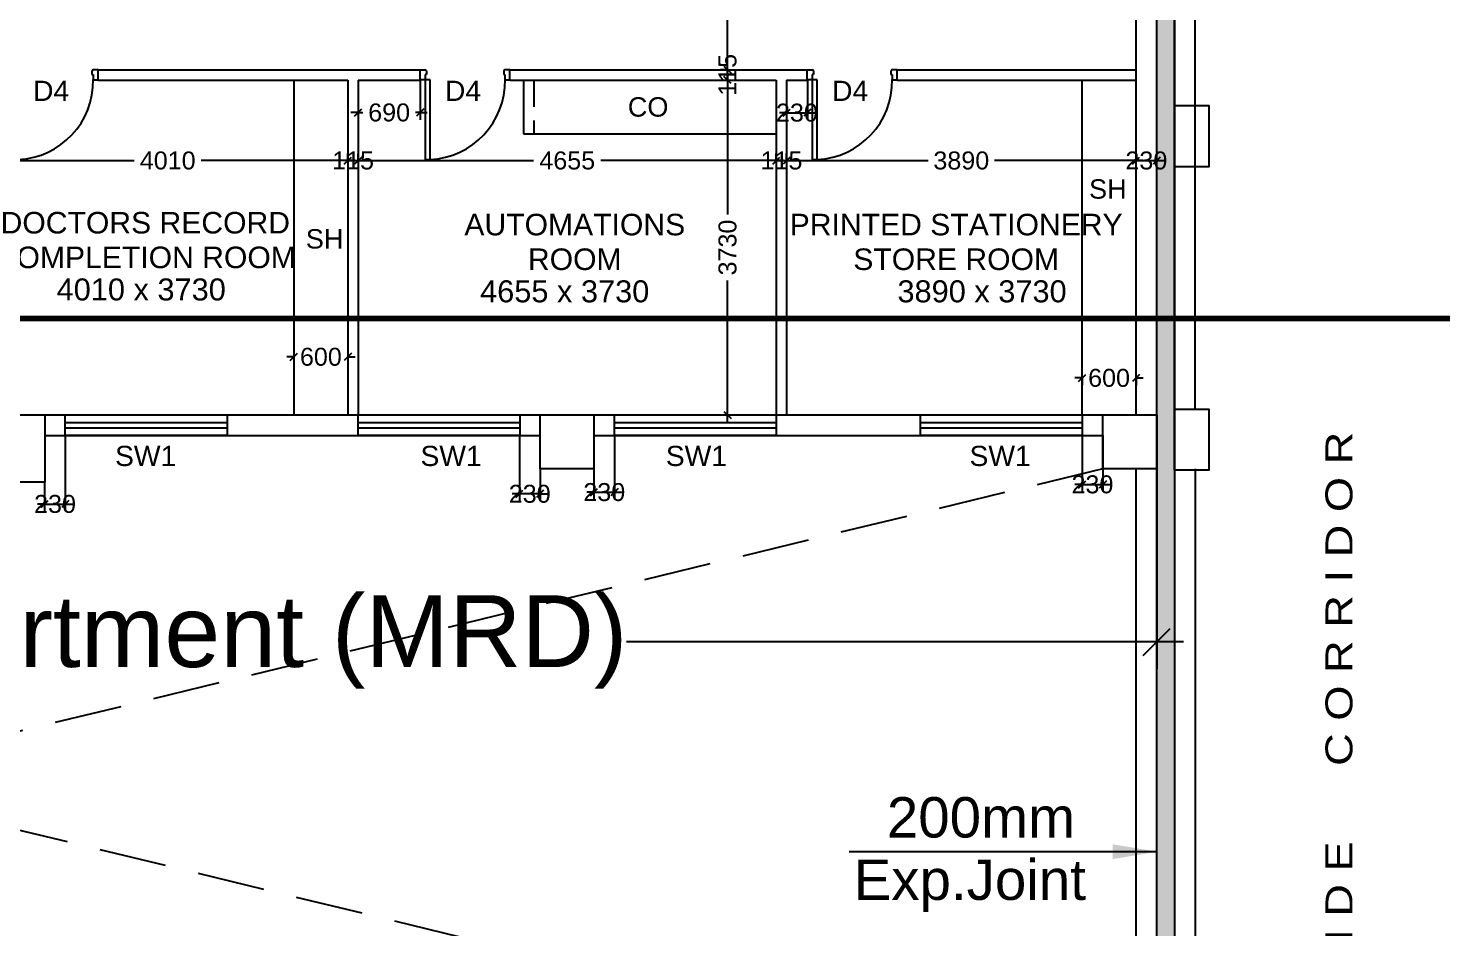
# Model space of a CAD drawing. Extents: x 7620542 to 7843793, y -6476226 to -6093835.
# Drawn here: x 7703786 to 7719523, y -6438515 to -6428497 of the extents above; entities that cross this region are included whole.
import ezdxf
from ezdxf.enums import TextEntityAlignment as Align

# ---------------------------------------------------------------- set-up
doc = ezdxf.new("R2010")
doc.units = 0
doc.header["$LTSCALE"] = 600
doc.header["$MEASUREMENT"] = 0
doc.header["$PDMODE"] = 35
for name, pattern in [('DASHED', [0.75, 0.5, -0.25]), ('HIDDEN', [0.375, 0.25, -0.125]), ('HIDDEN2', [0.1875, 0.125, -0.0625])]:
    doc.linetypes.add(name, pattern=pattern)
doc.layers.get('0').update_dxf_attribs({"linetype": 'CONTINUOUS'})
doc.layers.get('Defpoints').update_dxf_attribs({"linetype": 'CONTINUOUS'})
for name, color, linetype in [('Counter', 7, 'CONTINUOUS'), ('DIM-TEXT', 8, 'CONTINUOUS'), ('DOOR', 32, 'CONTINUOUS'), ('Duct', 8, 'CONTINUOUS'), ('Exp.Joint', 104, 'CONTINUOUS'), ('joinery', 7, 'CONTINUOUS'), ('LA-column', 3, 'CONTINUOUS'), ('REVISIONS', 6, 'CONTINUOUS'), ('Room Dim', 1, 'CONTINUOUS'), ('Sections', 10, 'CONTINUOUS'), ('Shleves', 7, 'CONTINUOUS'), ('TEXT', 6, 'CONTINUOUS'), ('TXT', 6, 'CONTINUOUS'), ('Walls', 7, 'CONTINUOUS'), ('WIN', 151, 'CONTINUOUS'), ('Working Dim', 5, 'CONTINUOUS')]:
    doc.layers.add(name, color=color, linetype=linetype)
doc.styles.add('ari', font='arial.ttf')
doc.styles.add('ARIAL', font='arial.ttf')
doc.styles.add('ROMANS', font='romans.shx')
doc.styles.add('RT', font='romant.shx')
doc.dimstyles.new('int. dim', dxfattribs={"dimtxt": 450, "dimasz": 80, "dimexe": 80, "dimexo": 0, "dimgap": 70, "dimtad": 0, "dimdec": 0, "dimzin": 12, "dimdsep": 46, "dimtxsty": 'ari', "dimblk": 'OBLIQUE', "dimcen": 2, "dimdle": 80, "dimclrd": 256, "dimclre": 256, "dimclrt": 6, "dimadec": 0, "dimazin": 0, "dimtfac": 1, "dimtdec": 0, "dimtix": 1, "dimtmove": 2, "dimatfit": 3, "dimfxl": 1, "dimtolj": 1, "dimtzin": 0, "dimlwd": -1, "dimlwe": -1, "dimarcsym": 0})
doc.dimstyles.new('LA-Footing-dim', dxfattribs={"dimtxt": 300, "dimasz": 5, "dimexe": 25, "dimexo": 25, "dimgap": 5, "dimtad": 1, "dimdec": 0, "dimzin": 0, "dimdsep": 46, "dimtxsty": 'ROMANS', "dimblk": 'DOT', "dimcen": 0.09, "dimdle": 50, "dimclrd": 5, "dimclre": 5, "dimclrt": 6, "dimadec": 0, "dimazin": 0, "dimtfac": 1, "dimtdec": 0, "dimtix": 1, "dimtofl": 0, "dimtmove": 0, "dimatfit": 3, "dimfxl": 1, "dimtolj": 1, "dimtzin": 0, "dimarcsym": 0})
doc.dimstyles.new('TEXT', dxfattribs={"dimscale": 0, "dimtxt": 600, "dimasz": 300, "dimexe": 300, "dimexo": 30, "dimgap": 50, "dimtad": 0, "dimdec": 0, "dimzin": 0, "dimdsep": 46, "dimtxsty": 'RT', "dimblk": 'OBLIQUE', "dimcen": 0.09, "dimdle": 300, "dimclrd": 256, "dimclre": 256, "dimclrt": 170, "dimadec": 0, "dimazin": 0, "dimtfac": 1, "dimtdec": 0, "dimtofl": 0, "dimtmove": 2, "dimatfit": 3, "dimfxl": 1, "dimfrac": 2, "dimtolj": 1, "dimtzin": 0, "dimlwd": -1, "dimlwe": -1, "dimarcsym": 0})

# ---------------------------------------------------------------- blocks, each defined once
blk = doc.blocks.new('_Dot')
at = {"layer": 'WIN', "color": 0, "linetype": 'ByBlock', "lineweight": -2}
blk.add_line((-0.5, 0), (-1, 0), dxfattribs=at)
at = {"layer": 'WIN', "color": 0, "linetype": 'ByBlock', "const_width": 0.5}
blk.add_lwpolyline([(-0.25, 0, 1), (0.25, 0, 1)], format="xyb", close=True, dxfattribs=at)
blk = doc.blocks.new('_Oblique')
at = {"color": 0, "linetype": 'ByBlock', "lineweight": -2}
blk.add_line((-0.5, -0.5), (0.5, 0.5), dxfattribs=at)
blk = doc.blocks.new('*D1194')
at = {"layer": 'Defpoints', "color": 0, "transparency": 16777216}
for p in [(7704199, -6433034, 8), (7703969, -6433554, 24), (7704199, -6433796)]:
    blk.add_point(p, dxfattribs=at)
at = {"layer": 'Working Dim', "transparency": 16777216}
for p, q in [((7704199, -6433034), (7704199, -6433876)), ((7703969, -6433554), (7703969, -6433876)), ((7703969, -6433796), (7703889, -6433796)), ((7703969, -6433796), (7704199, -6433796)), ((7704199, -6433796), (7704279, -6433796))]:
    blk.add_line(p, q, dxfattribs=at)
at = {"layer": 'Working Dim', "transparency": 16777216, "xscale": 80, "yscale": 80, "zscale": 80}
blk.add_blockref('_Oblique', (7703969, -6433796), dxfattribs=at)
at = {"layer": 'Working Dim', "transparency": 16777216, "xscale": 80, "yscale": 80, "zscale": 80, "rotation": 180}
blk.add_blockref('_Oblique', (7704199, -6433796), dxfattribs=at)
at = {"layer": 'Working Dim', "color": 6, "transparency": 16777216, "insert": (7704084, -6433796), "char_height": 200, "attachment_point": 5, "style": 'ari'}
blk.add_mtext('\\A1;230', dxfattribs=at)
blk = doc.blocks.new('*D1195')
at = {"layer": 'Defpoints', "color": 0, "transparency": 16777216}
for p in [(7709254, -6433034, 8), (7709484, -6433404, 9), (7709254, -6433683)]:
    blk.add_point(p, dxfattribs=at)
at = {"layer": 'Working Dim', "transparency": 16777216}
for p, q in [((7709254, -6433034), (7709254, -6433763)), ((7709484, -6433404), (7709484, -6433763)), ((7709254, -6433683), (7709174, -6433683)), ((7709484, -6433683), (7709254, -6433683)), ((7709484, -6433683), (7709564, -6433683))]:
    blk.add_line(p, q, dxfattribs=at)
at = {"layer": 'Working Dim', "transparency": 16777216, "xscale": 80, "yscale": 80, "zscale": 80}
blk.add_blockref('_Oblique', (7709254, -6433683), dxfattribs=at)
at = {"layer": 'Working Dim', "transparency": 16777216, "xscale": 80, "yscale": 80, "zscale": 80, "rotation": 180}
blk.add_blockref('_Oblique', (7709484, -6433683), dxfattribs=at)
at = {"layer": 'Working Dim', "color": 6, "transparency": 16777216, "insert": (7709369, -6433683), "char_height": 200, "attachment_point": 5, "style": 'ari'}
blk.add_mtext('\\A1;230', dxfattribs=at)
blk = doc.blocks.new('*D1196')
at = {"layer": 'Defpoints', "color": 0, "transparency": 16777216}
for p in [(7710314, -6433034, 8), (7710084, -6433404, 9), (7710314, -6433664)]:
    blk.add_point(p, dxfattribs=at)
at = {"layer": 'Working Dim', "transparency": 16777216}
for p, q in [((7710314, -6433034), (7710314, -6433744)), ((7710084, -6433404), (7710084, -6433744)), ((7710084, -6433664), (7710004, -6433664)), ((7710084, -6433664), (7710314, -6433664)), ((7710314, -6433664), (7710394, -6433664))]:
    blk.add_line(p, q, dxfattribs=at)
at = {"layer": 'Working Dim', "transparency": 16777216, "xscale": 80, "yscale": 80, "zscale": 80}
blk.add_blockref('_Oblique', (7710084, -6433664), dxfattribs=at)
at = {"layer": 'Working Dim', "transparency": 16777216, "xscale": 80, "yscale": 80, "zscale": 80, "rotation": 180}
blk.add_blockref('_Oblique', (7710314, -6433664), dxfattribs=at)
at = {"layer": 'Working Dim', "color": 6, "transparency": 16777216, "insert": (7710199, -6433664), "char_height": 200, "attachment_point": 5, "style": 'ari'}
blk.add_mtext('\\A1;230', dxfattribs=at)
blk = doc.blocks.new('*D1197')
at = {"layer": 'Defpoints', "color": 0, "transparency": 16777216}
for p in [(7715519, -6433034, 8), (7715749, -6433034, 10), (7715749, -6433578)]:
    blk.add_point(p, dxfattribs=at)
at = {"layer": 'Working Dim', "transparency": 16777216}
for p, q in [((7715519, -6433034), (7715519, -6433658)), ((7715749, -6433034), (7715749, -6433658)), ((7715519, -6433578), (7715439, -6433578)), ((7715519, -6433578), (7715749, -6433578)), ((7715749, -6433578), (7715829, -6433578))]:
    blk.add_line(p, q, dxfattribs=at)
at = {"layer": 'Working Dim', "transparency": 16777216, "xscale": 80, "yscale": 80, "zscale": 80}
blk.add_blockref('_Oblique', (7715519, -6433578), dxfattribs=at)
at = {"layer": 'Working Dim', "transparency": 16777216, "xscale": 80, "yscale": 80, "zscale": 80, "rotation": 180}
blk.add_blockref('_Oblique', (7715749, -6433578), dxfattribs=at)
at = {"layer": 'Working Dim', "color": 6, "transparency": 16777216, "insert": (7715634, -6433578), "char_height": 200, "attachment_point": 5, "style": 'ari'}
blk.add_mtext('\\A1;230', dxfattribs=at)
blk = doc.blocks.new('*D2070')
at = {"layer": 'Defpoints', "color": 0, "linetype": 'Continuous', "transparency": 16777216}
for p in [(7686489, -6433034, 0), (7716349, -6433034), (7686489, -6435332)]:
    blk.add_point(p, dxfattribs=at)
at = {"layer": 'DIM-TEXT', "transparency": 16777216}
for p, q in [((7686489, -6433034), (7686489, -6435632)), ((7716349, -6433034), (7716349, -6435632)), ((7686189, -6435332), (7692392, -6435332)), ((7716649, -6435332), (7710447, -6435332))]:
    blk.add_line(p, q, dxfattribs=at)
at = {"layer": 'DIM-TEXT', "linetype": 'Continuous', "transparency": 16777216, "xscale": 300, "yscale": 300, "zscale": 300, "rotation": 180}
blk.add_blockref('_Oblique', (7686489, -6435332), dxfattribs=at)
at = {"layer": 'DIM-TEXT', "linetype": 'Continuous', "transparency": 16777216, "xscale": 300, "yscale": 300, "zscale": 300}
blk.add_blockref('_Oblique', (7716349, -6435332), dxfattribs=at)
at = {"layer": 'DIM-TEXT', "color": 170, "linetype": 'Continuous', "transparency": 16777216, "insert": (7701419, -6435332), "char_height": 750, "attachment_point": 5, "style": 'ari'}
blk.add_mtext('\\A1;{\\H1.067x;Medical Records Department (MRD)}', dxfattribs=at)
blk = doc.blocks.new('1000')
at = {"layer": 'DOOR'}
for p, q in [((0, -100), (0, 0)), ((0, 0), (50, 0)), ((50, -100), (0, -100)), ((50, 0), (50, -2)), ((63, -49), (50, -49)), ((50, -49), (50, -100)), ((50, -100), (50, -901)), ((100, -100), (50, -100)), ((63, -13), (61, -13)), ((63, -13), (63, -49)), ((100, -901), (100, -100)), ((837, -13), (837, -49)), ((837, -13), (839, -13)), ((837, -49), (850, -49)), ((850, 0), (850, -2)), ((900, 0), (850, 0)), ((850, -49), (850, -100)), ((850, -100), (900, -100)), ((900, -100), (900, 0)), ((50, -901), (100, -901))]:
    blk.add_line(p, q, dxfattribs=at)
for centre, major_axis, start_param, end_param in [((50, -13), (-7.95, 7.95), 3.926991, 5.497787), ((850, -13), (7.95, 7.95), 0.785398, 2.356194)]:
    blk.add_ellipse(centre, major_axis=major_axis, ratio=1, start_param=start_param, end_param=end_param, dxfattribs=at)
at = {"layer": 'DOOR', "color": 145}
blk.add_ellipse((64, -115), major_axis=(-520, 590), ratio=1, start_param=2.464943, end_param=4.009476, dxfattribs=at)
blk = doc.blocks.new('*D2089')
at = {"layer": 'Defpoints', "color": 0, "transparency": 16777216}
for p in [(7703334, -6429971, 23), (7707344, -6429971, 7), (7707344, -6429971)]:
    blk.add_point(p, dxfattribs=at)
at = {"layer": 'Working Dim', "transparency": 16777216}
for p, q in [((7703334, -6429971), (7703334, -6429891)), ((7707344, -6429971), (7707344, -6429891)), ((7703254, -6429971), (7704967, -6429971)), ((7707424, -6429971), (7705712, -6429971))]:
    blk.add_line(p, q, dxfattribs=at)
at = {"layer": 'Working Dim', "transparency": 16777216, "xscale": 80, "yscale": 80, "zscale": 80, "rotation": 180}
blk.add_blockref('_Oblique', (7703334, -6429971), dxfattribs=at)
at = {"layer": 'Working Dim', "transparency": 16777216, "xscale": 80, "yscale": 80, "zscale": 80}
blk.add_blockref('_Oblique', (7707344, -6429971), dxfattribs=at)
at = {"layer": 'Working Dim', "color": 6, "transparency": 16777216, "insert": (7705339, -6429971), "char_height": 200, "attachment_point": 5, "style": 'ari'}
blk.add_mtext('\\A1;4010', dxfattribs=at)
blk = doc.blocks.new('*D2090')
at = {"layer": 'Defpoints', "color": 0, "transparency": 16777216}
for p in [(7707344, -6429971, 7), (7707459, -6429971, 7), (7707459, -6429971)]:
    blk.add_point(p, dxfattribs=at)
at = {"layer": 'Working Dim', "transparency": 16777216}
for p, q in [((7707344, -6429971), (7707344, -6429891)), ((7707459, -6429971), (7707459, -6429891)), ((7707344, -6429971), (7707264, -6429971)), ((7707344, -6429971), (7707459, -6429971)), ((7707459, -6429971), (7707539, -6429971))]:
    blk.add_line(p, q, dxfattribs=at)
at = {"layer": 'Working Dim', "transparency": 16777216, "xscale": 80, "yscale": 80, "zscale": 80}
blk.add_blockref('_Oblique', (7707344, -6429971), dxfattribs=at)
at = {"layer": 'Working Dim', "transparency": 16777216, "xscale": 80, "yscale": 80, "zscale": 80, "rotation": 180}
blk.add_blockref('_Oblique', (7707459, -6429971), dxfattribs=at)
at = {"layer": 'Working Dim', "color": 6, "transparency": 16777216, "insert": (7707402, -6429971), "char_height": 200, "attachment_point": 5, "style": 'ari'}
blk.add_mtext('\\A1;115', dxfattribs=at)
blk = doc.blocks.new('*D2091')
at = {"layer": 'Defpoints', "color": 0, "transparency": 16777216}
for p in [(7707459, -6429971, 7), (7712114, -6429971, 7), (7712114, -6429971)]:
    blk.add_point(p, dxfattribs=at)
at = {"layer": 'Working Dim', "transparency": 16777216}
for p, q in [((7707459, -6429971), (7707459, -6429891)), ((7712114, -6429971), (7712114, -6429891)), ((7707379, -6429971), (7709413, -6429971)), ((7712194, -6429971), (7710160, -6429971))]:
    blk.add_line(p, q, dxfattribs=at)
at = {"layer": 'Working Dim', "transparency": 16777216, "xscale": 80, "yscale": 80, "zscale": 80, "rotation": 180}
blk.add_blockref('_Oblique', (7707459, -6429971), dxfattribs=at)
at = {"layer": 'Working Dim', "transparency": 16777216, "xscale": 80, "yscale": 80, "zscale": 80}
blk.add_blockref('_Oblique', (7712114, -6429971), dxfattribs=at)
at = {"layer": 'Working Dim', "color": 6, "transparency": 16777216, "insert": (7709787, -6429971), "char_height": 200, "attachment_point": 5, "style": 'ari'}
blk.add_mtext('\\A1;4655', dxfattribs=at)
blk = doc.blocks.new('*D2092')
at = {"layer": 'Defpoints', "color": 0, "transparency": 16777216}
for p in [(7712114, -6429971, 7), (7712229, -6429971, 7), (7712229, -6429971)]:
    blk.add_point(p, dxfattribs=at)
at = {"layer": 'Working Dim', "transparency": 16777216}
for p, q in [((7712114, -6429971), (7712114, -6429891)), ((7712229, -6429971), (7712229, -6429891)), ((7712114, -6429971), (7712034, -6429971)), ((7712114, -6429971), (7712229, -6429971)), ((7712229, -6429971), (7712309, -6429971))]:
    blk.add_line(p, q, dxfattribs=at)
at = {"layer": 'Working Dim', "transparency": 16777216, "xscale": 80, "yscale": 80, "zscale": 80}
blk.add_blockref('_Oblique', (7712114, -6429971), dxfattribs=at)
at = {"layer": 'Working Dim', "transparency": 16777216, "xscale": 80, "yscale": 80, "zscale": 80, "rotation": 180}
blk.add_blockref('_Oblique', (7712229, -6429971), dxfattribs=at)
at = {"layer": 'Working Dim', "color": 6, "transparency": 16777216, "insert": (7712172, -6429971), "char_height": 200, "attachment_point": 5, "style": 'ari'}
blk.add_mtext('\\A1;115', dxfattribs=at)
blk = doc.blocks.new('*D2093')
at = {"layer": 'Defpoints', "color": 0, "transparency": 16777216}
for p in [(7712229, -6429971, 7), (7716119, -6429971, 2), (7716119, -6429971)]:
    blk.add_point(p, dxfattribs=at)
at = {"layer": 'Working Dim', "transparency": 16777216}
for p, q in [((7712229, -6429971), (7712229, -6429891)), ((7716119, -6429971), (7716119, -6429891)), ((7712149, -6429971), (7713806, -6429971)), ((7716199, -6429971), (7714542, -6429971))]:
    blk.add_line(p, q, dxfattribs=at)
at = {"layer": 'Working Dim', "transparency": 16777216, "xscale": 80, "yscale": 80, "zscale": 80, "rotation": 180}
blk.add_blockref('_Oblique', (7712229, -6429971), dxfattribs=at)
at = {"layer": 'Working Dim', "transparency": 16777216, "xscale": 80, "yscale": 80, "zscale": 80}
blk.add_blockref('_Oblique', (7716119, -6429971), dxfattribs=at)
at = {"layer": 'Working Dim', "color": 6, "transparency": 16777216, "insert": (7714174, -6429971), "char_height": 200, "attachment_point": 5, "style": 'ari'}
blk.add_mtext('\\A1;3890', dxfattribs=at)
blk = doc.blocks.new('*D2094')
at = {"layer": 'Defpoints', "color": 0, "transparency": 16777216}
for p in [(7716119, -6429971, 2), (7716349, -6429971, -11181), (7716349, -6429971)]:
    blk.add_point(p, dxfattribs=at)
at = {"layer": 'Working Dim', "transparency": 16777216}
for p, q in [((7716119, -6429971), (7716119, -6429891)), ((7716349, -6429971), (7716349, -6429891)), ((7716119, -6429971), (7716039, -6429971)), ((7716119, -6429971), (7716349, -6429971)), ((7716349, -6429971), (7716429, -6429971))]:
    blk.add_line(p, q, dxfattribs=at)
at = {"layer": 'Working Dim', "transparency": 16777216, "xscale": 80, "yscale": 80, "zscale": 80}
blk.add_blockref('_Oblique', (7716119, -6429971), dxfattribs=at)
at = {"layer": 'Working Dim', "transparency": 16777216, "xscale": 80, "yscale": 80, "zscale": 80, "rotation": 180}
blk.add_blockref('_Oblique', (7716349, -6429971), dxfattribs=at)
at = {"layer": 'Working Dim', "color": 6, "transparency": 16777216, "insert": (7716234, -6429971), "char_height": 200, "attachment_point": 5, "style": 'ari'}
blk.add_mtext('\\A1;230', dxfattribs=at)
blk = doc.blocks.new('*D2095')
at = {"layer": 'Defpoints', "color": 0, "transparency": 16777216}
for p in [(7711536, -6429074, 7), (7711572, -6429074), (7711536, -6432804, 2)]:
    blk.add_point(p, dxfattribs=at)
at = {"layer": 'Working Dim', "transparency": 16777216}
for p, q in [((7711536, -6429074), (7711652, -6429074)), ((7711572, -6428994), (7711572, -6430571)), ((7711572, -6432884), (7711572, -6431307)), ((7711536, -6432804), (7711652, -6432804))]:
    blk.add_line(p, q, dxfattribs=at)
at = {"layer": 'Working Dim', "transparency": 16777216, "xscale": 80, "yscale": 80, "zscale": 80}
for p, rotation in [((7711572, -6429074), 90), ((7711572, -6432804), 270)]:
    blk.add_blockref('_Oblique', p, dxfattribs=dict(at, rotation=rotation))
at = {"layer": 'Working Dim', "color": 6, "transparency": 16777216, "insert": (7711572, -6430939), "char_height": 200, "attachment_point": 5, "rotation": 90, "style": 'ari'}
blk.add_mtext('\\A1;3730', dxfattribs=at)
blk = doc.blocks.new('*D2096')
at = {"layer": 'Defpoints', "color": 0, "transparency": 16777216}
for p in [(7711572, -6428959, 2), (7711572, -6428959), (7711536, -6429074, 7)]:
    blk.add_point(p, dxfattribs=at)
at = {"layer": 'Working Dim', "transparency": 16777216}
for p, q in [((7711572, -6428959), (7711492, -6428959)), ((7711572, -6428959), (7711572, -6428879)), ((7711572, -6429074), (7711572, -6428959)), ((7711536, -6429074), (7711652, -6429074)), ((7711572, -6429074), (7711572, -6429154))]:
    blk.add_line(p, q, dxfattribs=at)
at = {"layer": 'Working Dim', "transparency": 16777216, "xscale": 80, "yscale": 80, "zscale": 80}
for p, rotation in [((7711572, -6428959), 270), ((7711572, -6429074), 90)]:
    blk.add_blockref('_Oblique', p, dxfattribs=dict(at, rotation=rotation))
at = {"layer": 'Working Dim', "color": 6, "transparency": 16777216, "insert": (7711572, -6429016), "char_height": 200, "attachment_point": 5, "rotation": 90, "style": 'ari'}
blk.add_mtext('\\A1;115', dxfattribs=at)
blk = doc.blocks.new('*D2097')
at = {"layer": 'Defpoints', "color": 0, "transparency": 16777216}
for p in [(7711572, -6426959, 2), (7711572, -6426959), (7711572, -6428959, 2)]:
    blk.add_point(p, dxfattribs=at)
at = {"layer": 'Working Dim', "transparency": 16777216}
for p, q in [((7711572, -6426879), (7711572, -6427589)), ((7711572, -6426959), (7711492, -6426959)), ((7711572, -6429039), (7711572, -6428329)), ((7711572, -6428959), (7711492, -6428959))]:
    blk.add_line(p, q, dxfattribs=at)
at = {"layer": 'Working Dim', "transparency": 16777216, "xscale": 80, "yscale": 80, "zscale": 80}
for p, rotation in [((7711572, -6426959), 90), ((7711572, -6428959), 270)]:
    blk.add_blockref('_Oblique', p, dxfattribs=dict(at, rotation=rotation))
at = {"layer": 'Working Dim', "color": 6, "transparency": 16777216, "insert": (7711572, -6427959), "char_height": 200, "attachment_point": 5, "rotation": 90, "style": 'ari'}
blk.add_mtext('\\A1;2000', dxfattribs=at)
blk = doc.blocks.new('*D2106')
at = {"layer": 'Defpoints', "color": 0, "transparency": 16777216}
for p in [(7707459, -6429074, 8), (7708149, -6429070, 40), (7708149, -6429436)]:
    blk.add_point(p, dxfattribs=at)
at = {"layer": 'Working Dim', "transparency": 16777216}
for p, q in [((7707459, -6429074), (7707459, -6429516)), ((7708149, -6429070), (7708149, -6429516)), ((7707459, -6429436), (7707379, -6429436)), ((7707459, -6429436), (7707513, -6429436)), ((7708149, -6429436), (7708096, -6429436)), ((7708149, -6429436), (7708229, -6429436))]:
    blk.add_line(p, q, dxfattribs=at)
at = {"layer": 'Working Dim', "transparency": 16777216, "xscale": 80, "yscale": 80, "zscale": 80}
blk.add_blockref('_Oblique', (7707459, -6429436), dxfattribs=at)
at = {"layer": 'Working Dim', "transparency": 16777216, "xscale": 80, "yscale": 80, "zscale": 80, "rotation": 180}
blk.add_blockref('_Oblique', (7708149, -6429436), dxfattribs=at)
at = {"layer": 'Working Dim', "color": 6, "transparency": 16777216, "insert": (7707804, -6429436), "char_height": 200, "attachment_point": 5, "style": 'ari'}
blk.add_mtext('\\A1;690', dxfattribs=at)
blk = doc.blocks.new('*D2107')
at = {"layer": 'Defpoints', "color": 0, "transparency": 16777216}
for p in [(7712229, -6429074, 8), (7712460, -6429074, 2), (7712460, -6429438)]:
    blk.add_point(p, dxfattribs=at)
at = {"layer": 'Working Dim', "transparency": 16777216}
for p, q in [((7712229, -6429074), (7712229, -6429518)), ((7712460, -6429074), (7712460, -6429518)), ((7712229, -6429438), (7712149, -6429438)), ((7712229, -6429438), (7712460, -6429438)), ((7712460, -6429438), (7712540, -6429438))]:
    blk.add_line(p, q, dxfattribs=at)
at = {"layer": 'Working Dim', "transparency": 16777216, "xscale": 80, "yscale": 80, "zscale": 80}
blk.add_blockref('_Oblique', (7712229, -6429438), dxfattribs=at)
at = {"layer": 'Working Dim', "transparency": 16777216, "xscale": 80, "yscale": 80, "zscale": 80, "rotation": 180}
blk.add_blockref('_Oblique', (7712460, -6429438), dxfattribs=at)
at = {"layer": 'Working Dim', "color": 6, "transparency": 16777216, "insert": (7712344, -6429438), "char_height": 200, "attachment_point": 5, "style": 'ari'}
blk.add_mtext('\\A1;230', dxfattribs=at)
blk = doc.blocks.new('*D2450')
at = {"layer": 'Defpoints', "color": 0, "transparency": 16777216}
for p in [(7715519, -6432374, -12), (7716119, -6432374, -12), (7716119, -6432392)]:
    blk.add_point(p, dxfattribs=at)
at = {"layer": 'Working Dim', "transparency": 16777216}
for p, q in [((7715519, -6432392), (7715439, -6432392)), ((7715519, -6432374), (7715519, -6432472)), ((7715519, -6432392), (7715528, -6432392)), ((7716119, -6432392), (7716110, -6432392)), ((7716119, -6432374), (7716119, -6432472)), ((7716119, -6432392), (7716199, -6432392))]:
    blk.add_line(p, q, dxfattribs=at)
at = {"layer": 'Working Dim', "transparency": 16777216, "xscale": 80, "yscale": 80, "zscale": 80}
blk.add_blockref('_Oblique', (7715519, -6432392), dxfattribs=at)
at = {"layer": 'Working Dim', "transparency": 16777216, "xscale": 80, "yscale": 80, "zscale": 80, "rotation": 180}
blk.add_blockref('_Oblique', (7716119, -6432392), dxfattribs=at)
at = {"layer": 'Working Dim', "color": 6, "transparency": 16777216, "insert": (7715819, -6432392), "char_height": 200, "attachment_point": 5, "style": 'ari'}
blk.add_mtext('\\A1;600', dxfattribs=at)
blk = doc.blocks.new('*D2451')
at = {"layer": 'Defpoints', "color": 0, "transparency": 16777216}
for p in [(7706744, -6432083, -11), (7707344, -6432083, -11), (7706744, -6432157)]:
    blk.add_point(p, dxfattribs=at)
at = {"layer": 'Working Dim', "transparency": 16777216}
for p, q in [((7706744, -6432083), (7706744, -6432237)), ((7707344, -6432083), (7707344, -6432237)), ((7706744, -6432157), (7706664, -6432157)), ((7706744, -6432157), (7706753, -6432157)), ((7707344, -6432157), (7707336, -6432157)), ((7707344, -6432157), (7707424, -6432157))]:
    blk.add_line(p, q, dxfattribs=at)
at = {"layer": 'Working Dim', "transparency": 16777216, "xscale": 80, "yscale": 80, "zscale": 80}
blk.add_blockref('_Oblique', (7706744, -6432157), dxfattribs=at)
at = {"layer": 'Working Dim', "transparency": 16777216, "xscale": 80, "yscale": 80, "zscale": 80, "rotation": 180}
blk.add_blockref('_Oblique', (7707344, -6432157), dxfattribs=at)
at = {"layer": 'Working Dim', "color": 6, "transparency": 16777216, "insert": (7707044, -6432157), "char_height": 200, "attachment_point": 5, "style": 'ari'}
blk.add_mtext('\\A1;600', dxfattribs=at)

msp = doc.modelspace()

# ---------------------------------------------------------------- hatches: boundary and pattern name
at = {"layer": 'Exp.Joint', "linetype": 'HIDDEN'}
msp.add_hatch(color=256, dxfattribs=at).paths.add_polyline_path([(7716549.14, -6334493.662), (7716349.14, -6334493.662), (7716349.14, -6455862.509), (7716549.14, -6455862.509)])

# ---------------------------------------------------------------- linework, layer by layer
at = {"layer": 'Duct', "color": 8, "linetype": 'HIDDEN2', "ltscale": 10}
for p, q in [((7687089.144, -6433403.854, -14.83), (7715749.144, -6440348.875, -14.83)), ((7715749.144, -6433403.854, -14.83), (7687089.144, -6440348.875, -14.83))]:
    msp.add_line(p, q, dxfattribs=at)
at = {"layer": 'Exp.Joint', "linetype": 'HIDDEN', "const_width": 20, "elevation": -11195.81}
msp.add_lwpolyline([(7716549.14, -6334493.662), (7716349.14, -6334493.662), (7716349.14, -6455862.509), (7716549.14, -6455862.509)], close=True, dxfattribs=at)
at = {"layer": 'LA-column', "color": 2, "flags": 128}
for points, elevation in [([(7716549.144, -6429358.803), (7716929.144, -6429358.803), (7716929.144, -6430038.839), (7716549.144, -6430038.794)], -9.699), ([(7716549.144, -6432738.821), (7716929.144, -6432738.821), (7716929.144, -6433418.857), (7716549.144, -6433418.812)], -14.436), ([(7703969.146, -6433553.854), (7703219.146, -6433553.854), (7703219.146, -6432803.854), (7703969.146, -6432803.854)], 4.007), ([(7710084.154, -6433403.854), (7709484.154, -6433403.854), (7709484.154, -6432803.854), (7710084.154, -6432803.854)], -10.73), ([(7716349.144, -6433403.854), (7715749.144, -6433403.854), (7715749.144, -6432803.854), (7716349.144, -6432803.854)], -9.699)]:
    msp.add_lwpolyline(points, close=True, dxfattribs=dict(at, elevation=elevation))
at = {"layer": 'REVISIONS'}
for p, q in [((7704564.146, -6428958.708, -11.957), (7708149.345, -6428958.708, -12.157)), ((7704564.146, -6429073.708, 9.478), (7704564.146, -6428958.708, 9.478)), ((7708149.345, -6429073.708, 25.275), (7708149.345, -6428958.708, 25.275)), ((7709149.345, -6428958.708, -12.217), (7712459.545, -6428958.708, -12.417)), ((7709149.345, -6429073.708, 25.275), (7709149.345, -6428958.708, 25.275)), ((7712459.545, -6429073.708, 41.073), (7712459.545, -6428958.708, 41.073)), ((7713459.545, -6428958.708, -12.477), (7716119.055, -6428958.708, -12.663)), ((7713459.545, -6429073.708, 41.073), (7713459.545, -6428958.708, 41.073)), ((7704564.146, -6429073.708, -11.957), (7707344.379, -6429073.717, -6.75)), ((7706744.379, -6429073.708, -6.757), (7706744.379, -6432803.894, -12.441)), ((7707344.379, -6429073.708, -6.757), (7707344.379, -6432803.894, -12.441)), ((7707459.379, -6429073.717, -6.757), (7708149.345, -6429073.708, -12.157)), ((7707459.379, -6429073.708, -6.757), (7707459.379, -6432803.894, -12.441)), ((7709149.345, -6429073.708, -12.217), (7712114.154, -6429073.717, -6.757)), ((7709299.154, -6429073.687, -6.757), (7709299.154, -6429673.709, -7.671)), ((7712114.154, -6429073.687, -6.757), (7712114.154, -6432803.876, -12.441)), ((7712229.154, -6429073.687, -6.757), (7712229.154, -6432803.876, -12.441)), ((7712229.154, -6429073.717, -6.764), (7712459.545, -6429073.708, -12.417)), ((7713459.545, -6429073.708, -12.477), (7716119.055, -6429073.708, -12.663)), ((7709299.154, -6429673.709, -11.941), (7709414.154, -6429673.709, -11.729)), ((7709414.154, -6429673.709, -11.729), (7712114.152, -6429673.717, -6.757))]:
    msp.add_line(p, q, dxfattribs=at)
at = {"layer": 'REVISIONS', "color": 8, "linetype": 'DASHED'}
msp.add_line((7709414.154, -6429073.687, -6.757), (7709414.154, -6429673.709, -7.671), dxfattribs=at)
at = {"layer": 'Sections', "linetype": 'DASHED', "lineweight": 0, "ltscale": 2, "const_width": 60, "elevation": -14.83, "flags": 128}
msp.add_lwpolyline([(7764050.867, -6431729.833), (7764598.735, -6430597.18), (7764598.735, -6431729.833), (7639175.207, -6431729.833), (7639175.207, -6430597.18), (7639723.075, -6431729.833)], dxfattribs=at)
at = {"layer": 'Walls', "linetype": 'Continuous'}
for p, q in [((7716119.144, -6432803.888, -12.441), (7716119.144, -6426958.798, -12.441)), ((7716349.144, -6432803.871, -12.441), (7716349.144, -6426958.706, -12.441)), ((7716549.144, -6432738.821, -12.441), (7716549.144, -6426958.749, -12.441)), ((7716779.144, -6432738.821, -12.441), (7716779.144, -6426958.776, -12.441)), ((7715519.144, -6432803.888, -12.441), (7715519.144, -6429073.708, -12.441)), ((7703969.053, -6432803.878, -12.441), (7709484.154, -6432803.871, -12.441)), ((7710084.107, -6432803.879, -12.441), (7715749.144, -6432803.871, -12.441)), ((7703969.053, -6433033.878, -12.441), (7709484.154, -6433033.871, -12.441)), ((7710084.107, -6433033.878, -12.441), (7715749.144, -6433033.871, -12.441))]:
    msp.add_line(p, q, dxfattribs=at)
at = {"layer": 'Walls'}
for p, q in [((7716119.144, -6440348.875, -14.83), (7716119.144, -6433403.854, -14.83)), ((7716349.144, -6440348.875, -14.83), (7716349.144, -6433403.854, -14.83)), ((7716549.234, -6433403.845, -14.83), (7716549.234, -6440348.777, -14.83)), ((7716779.234, -6433403.872, -14.83), (7716779.234, -6440348.777, -14.83))]:
    msp.add_line(p, q, dxfattribs=at)
at = {"layer": 'WIN', "linetype": 'Continuous', "elevation": -12.441}
for points in [[(7704199.053, -6432803.879), (7705999.053, -6432803.879), (7705999.053, -6433033.879), (7704199.053, -6433033.879)], [(7704199.053, -6432886.662), (7705999.053, -6432886.662), (7705999.053, -6432951.095), (7704199.053, -6432951.095)], [(7707459.379, -6432803.877), (7709259.379, -6432803.877), (7709259.379, -6433033.877), (7707459.379, -6433033.877)], [(7707459.379, -6432886.66), (7709259.379, -6432886.66), (7709259.379, -6432951.093), (7707459.379, -6432951.093)], [(7710314.154, -6432803.886), (7712114.154, -6432803.886), (7712114.154, -6433033.886), (7710314.154, -6433033.886)], [(7710314.154, -6432886.669), (7712114.154, -6432886.669), (7712114.154, -6432951.102), (7710314.154, -6432951.102)], [(7713719.144, -6432803.871), (7715519.144, -6432803.871), (7715519.144, -6433033.872), (7713719.144, -6433033.872)], [(7713719.144, -6432886.655), (7715519.144, -6432886.655), (7715519.144, -6432951.088), (7713719.144, -6432951.088)]]:
    msp.add_lwpolyline(points, close=True, dxfattribs=at)

# ---------------------------------------------------------------- block references
at = {"layer": 'DOOR', "linetype": 'Continuous', "xscale": 1.111111115664273, "yscale": 1.111111115664273, "zscale": 1.111111115664273, "rotation": 1.325483580373984e-05}
for p in [(7703564.146, -6428958.708, 9.478), (7708149.345, -6428958.708, 25.275), (7712459.545, -6428958.708, 41.073)]:
    msp.add_blockref('1000', p, dxfattribs=at)

# ---------------------------------------------------------------- texts
at = {"layer": 'Counter', "color": 10, "style": 'ARIAL', "width": 1}
msp.add_text('CO', height=216, dxfattribs=at).set_placement((7710461.154, -6429481.273, -6.672))
at = {"layer": 'Exp.Joint', "color": 7, "style": 'ARIAL'}
for s, p in [('200mm', (7714393.129, -6437510.322, 4.14)), ('Exp.Joint', (7714268.62, -6438205.001, 4.14))]:
    msp.add_text(s, height=450, dxfattribs=at).set_placement(p, align=Align.CENTER)
at = {"layer": 'joinery', "style": 'ari'}
for s, p in [('D4', (7704041.397, -6429306.544, 4.889)), ('D4', (7708626.597, -6429306.544, 20.687)), ('D4', (7712936.796, -6429306.544, 36.484)), ('SW1', (7705093.375, -6433372.692, -14.83)), ('SW1', (7708494.043, -6433372.692, -14.83)), ('SW1', (7711225.16, -6433372.692, -14.83)), ('SW1', (7714606.118, -6433372.692, -14.83))]:
    msp.add_text(s, height=225, dxfattribs=at).set_placement(p, align=Align.CENTER)
at = {"layer": 'Room Dim', "style": 'ARIAL'}
for s, p in [('4010 x 3730', (7705043.892, -6431528.793, -14.83)), ('4655 x 3730', (7709758.365, -6431549.507, -14.83)), ('3890 x 3730', (7714404.869, -6431549.507, -14.83))]:
    msp.add_text(s, height=245, dxfattribs=at).set_placement(p, align=Align.CENTER)
at = {"layer": 'Shleves', "color": 10, "style": 'ARIAL', "width": 1}
for p in [(7715595.788, -6430395.009, -12.441), (7706876.257, -6430950.299, -12.441)]:
    msp.add_text('SH', height=216, dxfattribs=at).set_placement(p)
at = {"layer": 'TEXT', "color": 7, "style": 'ARIAL'}
for s, p in [('DOCTORS RECORD', (7705089.459, -6430782.856, -22.18)), ('AUTOMATIONS', (7709870.735, -6430803.571, -22.18)), ('PRINTED STATIONERY', (7714116.803, -6430803.571, -22.18)), ('COMPLETION ROOM', (7705089.459, -6431168.856, -22.18)), ('ROOM', (7709870.735, -6431189.571, -22.18)), ('STORE ROOM', (7714116.803, -6431189.571, -22.18))]:
    msp.add_text(s, height=240, dxfattribs=at).set_placement(p, align=Align.CENTER)
at = {"layer": 'TXT', "color": 7, "style": 'ARIAL', "width": 1.2}
msp.add_text('3.60 M      W I D E      C O R R I D O R', height=300.52174, rotation=90, dxfattribs=at).set_placement((7718528.61, -6437328.868, -14.83), align=Align.CENTER)

# ---------------------------------------------------------------- dimensions: what is measured, and where the dimension line sits
at = {"layer": 'DIM-TEXT', "linetype": 'Continuous'}
dim = msp.add_linear_dim(base=(7686489.314, -6435332.368, -2.709), p1=(7716349.314, -6433033.908, -2.709), p2=(7686489.314, -6433033.907, -3.057), angle=180, text='{\\H1.067x;Medical Records Department (MRD)}', dimstyle='TEXT', override={"dimscale": 1, "dimtxt": 750, "dimexo": 0, "dimtxsty": 'ari'}, dxfattribs=at)
dim.commit()
dim.dimension.update_dxf_attribs({"geometry": '*D2070', "text_midpoint": (7701419.314, -6435332.368, -2.709)})
at = {"layer": 'Working Dim', "color": 7}
for base, p1, p2, picture, middle in [((7711572.319, -6426958.708, -14.83), (7711572.319, -6428958.708, -12.374), (7711572.319, -6426958.708, -12.386), '*D2097', (7711572.319, -6427958.708, -14.83)), ((7711572.319, -6428958.708, -14.83), (7711535.551, -6429073.715, -7.689), (7711572.319, -6428958.708, -12.374), '*D2096', (7711572.319, -6429016.212, -14.83)), ((7711572.319, -6429073.715, -14.83), (7711535.55, -6432803.877, -12.441), (7711535.551, -6429073.715, -7.689), '*D2095', (7711572.319, -6430938.796, -14.83))]:
    dim = msp.add_linear_dim(base=base, p1=p1, p2=p2, angle=90, dimstyle='int. dim', override={"dimtxt": 200, "dimarcsym": 1}, dxfattribs=at)
    dim.commit()
    dim.dimension.update_dxf_attribs({"geometry": picture, "text_midpoint": middle})
for base, p1, p2, picture, middle in [((7708149.345, -6429435.883, -14.83), (7707459.379, -6429073.717, -6.757), (7708149.345, -6429069.819, 25.275), '*D2106', (7707804.362, -6429435.883, -14.83)), ((7712459.545, -6429438.365, -14.83), (7712229.154, -6429073.717, -6.764), (7712459.545, -6429073.708, -12.417), '*D2107', (7712344.35, -6429438.365, -14.83)), ((7707344.379, -6429970.523, -14.83), (7703334.146, -6429970.55, 8.324), (7707344.379, -6429970.525, -8.123), '*D2089', (7705339.263, -6429970.523, -14.83)), ((7707459.379, -6429970.523, -14.83), (7707344.379, -6429970.525, -8.123), (7707459.379, -6429970.525, -8.123), '*D2090', (7707401.879, -6429970.523, -14.83)), ((7712114.154, -6429970.523, -14.83), (7707459.379, -6429970.525, -8.123), (7712114.154, -6429970.525, -8.123), '*D2091', (7709786.767, -6429970.523, -14.83)), ((7712229.154, -6429970.523, -14.83), (7712114.154, -6429970.525, -8.123), (7712229.154, -6429970.525, -8.123), '*D2092', (7712171.654, -6429970.523, -14.83)), ((7716119.144, -6429970.523, -14.83), (7712229.154, -6429970.525, -8.123), (7716119.144, -6429970.524, -12.441), '*D2093', (7714174.149, -6429970.523, -14.83)), ((7716349.14, -6429970.523, -14.83), (7716119.144, -6429970.524, -12.441), (7716349.14, -6429970.524, -11195.81), '*D2094', (7716234.142, -6429970.523, -14.83)), ((7706744.379, -6432156.735), (7707344.379, -6432083.128, -11.343), (7706744.379, -6432083.128, -11.343), '*D2451', (7707044.379, -6432156.735)), ((7716119.144, -6432391.615), (7715519.144, -6432374.139, -12.441), (7716119.144, -6432374.139, -12.441), '*D2450', (7715819.144, -6432391.615))]:
    dim = msp.add_linear_dim(base=base, p1=p1, p2=p2, dimstyle='int. dim', override={"dimtxt": 200, "dimarcsym": 1}, dxfattribs=at)
    dim.commit()
    dim.dimension.update_dxf_attribs({"geometry": picture, "text_midpoint": middle})
at = {"layer": 'Working Dim'}
for base, p1, p2, picture, middle in [((7704199.053, -6433795.716, -14.639), (7703969.146, -6433553.854, 9.329), (7704199.053, -6433033.879, -7.119), '*D1194', (7704084.1, -6433795.716, -14.639)), ((7709254.379, -6433682.919, -14.639), (7709484.154, -6433403.854, -5.408), (7709254.379, -6433033.877, -7.119), '*D1195', (7709369.266, -6433682.919, -14.639)), ((7710314.154, -6433664.131, -14.639), (7710084.154, -6433403.854, -5.408), (7710314.154, -6433033.886, -7.119), '*D1196', (7710199.154, -6433664.131, -14.639)), ((7715749.144, -6433578.498, -14.639), (7715519.144, -6433033.872, -7.119), (7715749.144, -6433033.872, -4.377), '*D1197', (7715634.144, -6433578.498, -14.639))]:
    dim = msp.add_linear_dim(base=base, p1=p1, p2=p2, dimstyle='int. dim', override={"dimtxt": 200, "dimarcsym": 1}, dxfattribs=at)
    dim.commit()
    dim.dimension.update_dxf_attribs({"geometry": picture, "text_midpoint": middle})

# ---------------------------------------------------------------- leaders
at = {"layer": 'Exp.Joint'}
msp.add_leader([(7716358.877, -6437667.968, 3.086), (7712926.102, -6437667.968, 3.086)], dimstyle='LA-Footing-dim', override={"dimasz": 500, "dimgap": 5, "dimtad": 0}, dxfattribs=at)

doc.saveas('drawing.dxf')
